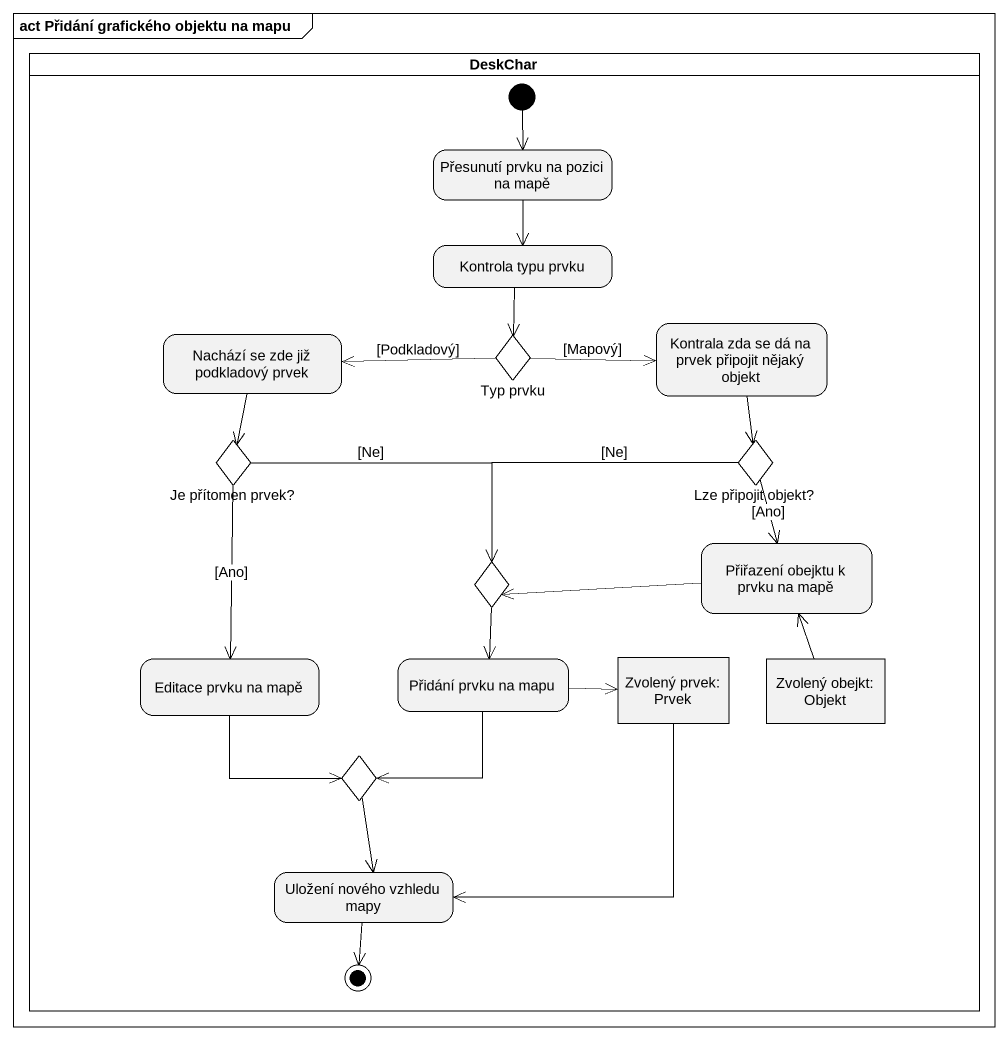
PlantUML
@startuml
mainframe act Přidání grafického objektu na mapu
hide empty description
state DeskChar <<partition>> {
  state "Přesunutí prvku na pozici na mapě" as Přesunutí_prvku_na_pozici
  state "Kontrola typu prvku" as Kontrola_typu_prvku
  state "Nachází se zde již podkladový prvek" as Nachází_se_zde_již
  state "Typ prvku" as Typ_prvku <<choice>>
  state "Kontrala zda se dá na prvek připojit nějaký objekt" as Kontrala_zda_se_dá_na_prvek
  state "Je přítomen prvek?" as Je_přítomen_prvek <<choice>>
  state "Lze připojit objekt?" as Lze_připojit_objekt <<choice>>
  state choice1 <<choice>>
  state "Přiřazení obejktu k prvku na mapě" as Přiřazení_obejktu_k_prvku
  state "Editace prvku na mapě" as Editace_prvku_na_mapě
  state "Přidání prvku na mapu" as Přidání_prvku_na_mapu
  state "Zvolený prvek: Prvek" as Zvolený_prvek_Prvek <<object>>
  state "Zvolený obejkt: Objekt" as Zvolený_obejkt_Objekt <<object>>
  state choice2 <<choice>>
  state "Uložení nového vzhledu mapy" as Uložení_nového_vzhledu_mapy
  [*] --> Přesunutí_prvku_na_pozici
  Uložení_nového_vzhledu_mapy --> [*]
}
Přesunutí_prvku_na_pozici --> Kontrola_typu_prvku
Kontrola_typu_prvku --> Typ_prvku
Nachází_se_zde_již --> Je_přítomen_prvek
Typ_prvku -left-> Nachází_se_zde_již : [Podkladový]
Typ_prvku -right-> Kontrala_zda_se_dá_na_prvek : [Mapový]
Kontrala_zda_se_dá_na_prvek --> Lze_připojit_objekt
Je_přítomen_prvek -right-> choice1 : [Ne]
Je_přítomen_prvek --> Editace_prvku_na_mapě : [Ano]
Lze_připojit_objekt -left-> choice1 : [Ne]
Lze_připojit_objekt --> Přiřazení_obejktu_k_prvku : [Ano]
choice1 --> Přidání_prvku_na_mapu
Přiřazení_obejktu_k_prvku -left-> choice1
Editace_prvku_na_mapě --> choice2
Přidání_prvku_na_mapu -right-> Zvolený_prvek_Prvek
Přidání_prvku_na_mapu --> choice2
Zvolený_prvek_Prvek --> Uložení_nového_vzhledu_mapy
Zvolený_obejkt_Objekt -up-> Přiřazení_obejktu_k_prvku
choice2 --> Uložení_nového_vzhledu_mapy
@enduml
